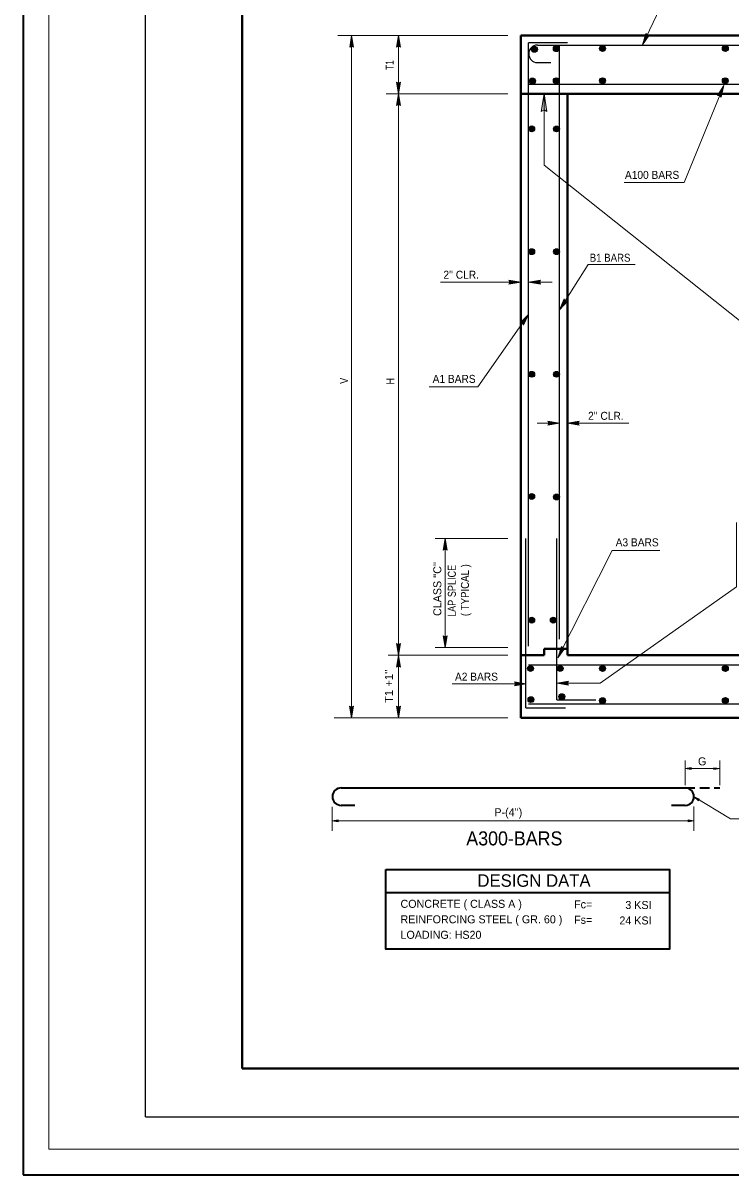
# Model space of a CAD drawing. Extents: x -68 to 301, y 5 to 276.
# Drawn here: x -68.4 to 41.4, y 5.2 to 183.9 of the extents above; entities that cross this region are included whole.
import ezdxf
from ezdxf.enums import TextEntityAlignment as Align

# ---------------------------------------------------------------- set-up
doc = ezdxf.new("R2010")
doc.units = 0
doc.header["$LTSCALE"] = 0.5
doc.linetypes.add('MEDIUM_DASHED', pattern=[4.5, 3, -1.5])
for name, color, linetype, lineweight in [('1', 7, 'Continuous', 25), ('15', 7, 'Continuous', 13), ('2', 7, 'Continuous', 40), ('3', 7, 'Continuous', 13), ('4', 7, 'Continuous', 25)]:
    doc.layers.add(name, color=color, linetype=linetype, lineweight=lineweight)

msp = doc.modelspace()

# ---------------------------------------------------------------- hatches: boundary and pattern name
at = {"layer": '1'}
for points in [[(10.5011, 179.8065, 1), (11.4086, 179.8065, 1)], [(13.889, 179.9094, 1), (14.7964, 179.9094, 1)], [(21.0625, 179.9336, 1), (21.97, 179.9336, 1)], [(40.1033, 179.9336, 1), (41.0108, 179.9336, 1)], [(10.1855, 174.901, 1), (11.093, 174.901, 1)], [(13.889, 174.9375, 1), (14.7964, 174.9375, 1)], [(21.0625, 174.9375, 1), (21.97, 174.9375, 1)], [(40.0952, 174.9375, 1), (41.0027, 174.9375, 1)], [(10.0726, 167.4765, 1), (10.9801, 167.4765, 1)], [(13.9202, 167.4576, 1), (14.8277, 167.4576, 1)], [(10.0726, 148.4196, 1), (10.9801, 148.4196, 1)], [(13.9202, 148.4168, 1), (14.8277, 148.4168, 1)], [(10.0726, 129.403, 1), (10.9801, 129.403, 1)], [(13.9202, 129.4002, 1), (14.8277, 129.4002, 1)], [(10.0726, 110.4349, 1), (10.9801, 110.4349, 1)], [(13.9202, 110.3675, 1), (14.8277, 110.3675, 1)], [(10.0726, 91.265, 1), (10.9801, 91.265, 1)], [(13.4242, 91.2461, 1), (14.3317, 91.2461, 1)], [(9.8841, 83.7728, 1), (10.7916, 83.7728, 1)], [(14.4878, 83.768, 1), (15.3952, 83.768, 1)], [(21.0625, 83.7619, 1), (21.97, 83.7619, 1)], [(40.1033, 83.7619, 1), (41.0108, 83.7619, 1)], [(9.9566, 78.931, 1), (10.8641, 78.931, 1)], [(14.7418, 79.4009, 1), (15.6493, 79.4009, 1)], [(21.0625, 78.7779, 1), (21.97, 78.7779, 1)], [(40.1033, 78.7961, 1), (41.0108, 78.7961, 1)]]:
    msp.add_hatch(color=256, dxfattribs=at).paths.add_polyline_path(points)
at = {"layer": '3'}
for points in [[(27.7127, 180.4991), (28.7611, 182.0066), (28.4228, 181.9907), (28.2203, 182.2657)], [(27.7127, 180.4991), (28.7611, 182.0066), (28.4228, 181.9907), (28.2203, 182.2657)], [(-17.4014, 181.9749), (-17.0947, 180.1608), (-17.4014, 180.3132), (-17.6997, 180.1608)], [(-17.4014, 181.9749), (-17.0947, 180.1608), (-17.4014, 180.3132), (-17.6997, 180.1608)], [(-10.1431, 181.9749), (-9.8356, 180.1524), (-10.1431, 180.3132), (-10.4414, 180.1524)], [(-10.1431, 181.9749), (-9.8356, 180.1524), (-10.1431, 180.3132), (-10.4414, 180.1524)], [(-10.1431, 172.9024), (-10.4414, 174.7174), (-10.1431, 174.5641), (-9.8356, 174.7174)], [(-10.1431, 172.9024), (-10.4414, 174.7174), (-10.1431, 174.5641), (-9.8356, 174.7174)], [(40.3186, 174.1933), (39.9144, 172.3941), (39.6894, 172.6524), (39.3586, 172.6274)], [(40.3186, 174.1933), (39.9144, 172.3941), (39.6894, 172.6524), (39.3586, 172.6274)], [(-10.1431, 172.9024), (-9.8356, 171.0799), (-10.1431, 171.2416), (-10.4414, 171.0799)], [(-10.1431, 172.9024), (-9.8356, 171.0799), (-10.1431, 171.2416), (-10.4414, 171.0799)], [(12.4461, 172.9024), (12.8986, 170.1691), (12.4461, 170.4024), (11.9869, 170.1691)], [(12.4461, 172.9024), (12.8986, 170.1691), (12.4461, 170.4024), (11.9869, 170.1691)], [(8.8169, 143.6924), (7.0027, 143.3858), (7.1561, 143.6924), (7.0027, 143.9907)], [(8.8169, 143.6924), (7.0027, 143.3858), (7.1561, 143.6924), (7.0027, 143.9907)], [(10.0511, 143.6924), (11.8661, 143.9907), (11.7036, 143.6924), (11.8661, 143.3858)], [(10.0511, 143.6924), (11.8661, 143.9907), (11.7036, 143.6924), (11.8661, 143.3858)], [(14.8419, 139.3932), (15.5511, 141.0874), (15.7278, 140.7966), (16.0669, 140.7641)], [(14.8419, 139.3932), (15.5511, 141.0874), (15.7278, 140.7966), (16.0669, 140.7641)], [(10.0344, 138.6841), (9.2444, 137.0232), (9.0836, 137.3208), (8.7444, 137.3691)], [(10.0344, 138.6841), (9.2444, 137.0232), (9.0836, 137.3208), (8.7444, 137.3691)], [(14.8419, 121.7966), (13.0269, 122.1024), (13.1802, 121.7966), (13.0269, 121.4982)], [(14.8419, 121.7966), (13.0269, 122.1024), (13.1802, 121.7966), (13.0269, 121.4982)], [(16.0753, 121.7966), (17.8902, 121.4982), (17.7286, 121.7966), (17.8902, 122.1024)], [(16.0753, 121.7966), (17.8902, 121.4982), (17.7286, 121.7966), (17.8902, 122.1024)], [(-2.8847, 103.9407), (-2.5789, 102.1266), (-2.8847, 102.2799), (-3.1831, 102.1266)], [(-2.8847, 103.9407), (-2.5789, 102.1266), (-2.8847, 102.2799), (-3.1831, 102.1266)], [(-10.1431, 85.8041), (-10.4414, 87.6183), (-10.1431, 87.4649), (-9.8356, 87.6183)], [(-10.1431, 85.8041), (-10.4414, 87.6183), (-10.1431, 87.4649), (-9.8356, 87.6183)], [(-2.8847, 87.0057), (-3.1831, 88.8199), (-2.8847, 88.6658), (-2.5789, 88.8199)], [(-2.8847, 87.0057), (-3.1831, 88.8199), (-2.8847, 88.6658), (-2.5789, 88.8199)], [(-10.1431, 85.8041), (-9.8356, 83.9808), (-10.1431, 84.1424), (-10.4414, 83.9808)], [(-10.1431, 85.8041), (-9.8356, 83.9808), (-10.1431, 84.1424), (-10.4414, 83.9808)], [(14.5911, 85.4082), (15.1311, 87.1666), (15.3419, 86.8924), (15.6719, 86.8924)], [(14.5911, 85.4082), (15.1311, 87.1666), (15.3419, 86.8924), (15.6719, 86.8924)], [(9.6877, 81.3841), (7.8744, 81.0774), (8.0261, 81.3841), (7.8744, 81.6824)], [(9.6877, 81.3841), (7.8744, 81.0774), (8.0261, 81.3841), (7.8744, 81.6824)], [(14.4136, 81.4724), (16.2286, 81.1741), (16.0753, 81.4724), (16.2286, 81.7791)], [(14.4136, 81.4724), (16.2286, 81.1741), (16.0753, 81.4724), (16.2286, 81.7791)], [(-17.4014, 76.1266), (-17.7081, 77.9407), (-17.4014, 77.7874), (-17.1031, 77.9407)], [(-17.4014, 76.1266), (-17.7081, 77.9407), (-17.4014, 77.7874), (-17.1031, 77.9407)], [(-10.1431, 76.1266), (-10.4414, 77.9407), (-10.1431, 77.7874), (-9.8356, 77.9407)], [(-10.1431, 76.1266), (-10.4414, 77.9407), (-10.1431, 77.7874), (-9.8356, 77.9407)], [(34.3494, 68.2283), (35.2527, 68.3824), (35.1803, 68.2283), (35.2527, 68.0757)], [(34.3494, 68.2283), (35.2527, 68.3824), (35.1803, 68.2283), (35.2527, 68.0757)], [(39.6811, 68.2283), (38.7694, 68.0757), (38.8502, 68.2283), (38.7694, 68.3741)], [(39.6811, 68.2283), (38.7694, 68.0757), (38.8502, 68.2283), (38.7694, 68.3741)], [(35.6969, 63.8507), (36.5511, 63.5124), (36.4069, 63.4241), (36.3994, 63.2541)], [(35.6969, 63.8507), (36.5511, 63.5124), (36.4069, 63.4241), (36.3994, 63.2541)], [(-20.3939, 60.1407), (-19.4898, 60.2949), (-19.5622, 60.1407), (-19.4898, 59.9891)], [(-20.3939, 60.1407), (-19.4898, 60.2949), (-19.5622, 60.1407), (-19.4898, 59.9891)], [(35.6811, 60.1407), (34.7694, 59.9891), (34.8494, 60.1407), (34.7694, 60.2866)], [(35.6811, 60.1407), (34.7694, 59.9891), (34.8494, 60.1407), (34.7694, 60.2866)]]:
    msp.add_hatch(color=256, dxfattribs=at).paths.add_polyline_path(points)

# ---------------------------------------------------------------- linework, layer by layer
at = {"layer": '1', "lineweight": 13}
for q in [(-64.3773, 239.2107), (295.6227, 9.2107)]:
    msp.add_line((-64.3773, 9.2107), q, dxfattribs=at)
at = {"layer": '1', "lineweight": 40}
for q in [(-34.3772, 226.7107), (290.6227, 21.7108)]:
    msp.add_line((-34.3772, 21.7108), q, dxfattribs=at)
at = {"layer": '1'}
for p, q in [((10.0511, 172.8941), (10.0511, 180.8299)), ((16.0994, 180.8299), (10.0511, 180.8299)), ((11.4052, 180.4591), (103.1736, 180.4591)), ((14.8419, 88.3199), (14.8419, 180.4591)), ((11.4052, 177.7566), (13.5186, 177.7566)), ((10.0511, 174.4266), (109.2144, 174.4266)), ((10.0511, 87.2232), (10.0511, 172.8941)), ((9.6244, 77.6416), (9.6244, 103.9407)), ((14.4136, 78.8991), (14.4136, 103.9407)), ((109.2144, 84.2957), (10.0511, 84.2957)), ((14.4136, 78.8991), (20.4627, 78.8991)), ((9.6244, 77.6416), (15.7444, 77.6416)), ((109.2144, 78.2466), (10.0511, 78.2466)), ((-49.3772, 14.2107), (295.6227, 14.2107))]:
    msp.add_line(p, q, dxfattribs=at)
at = {"layer": '1', "lineweight": 35}
for p, q in [((-19.0381, 65.2299), (34.3494, 65.2299)), ((-16.9172, 62.5282), (-19.0381, 62.5282)), ((34.3494, 62.5282), (32.2286, 62.5282))]:
    msp.add_line(p, q, dxfattribs=at)
at = {"layer": '1', "linetype": 'MEDIUM_DASHED', "lineweight": 35}
msp.add_line((34.3494, 65.2299), (39.6811, 65.2299), dxfattribs=at)
at = {"layer": '1', "lineweight": 35}
msp.add_lwpolyline([(-68.3591, 5.1962), (300.9274, 5.1962), (300.9274, 276.3265), (-68.3591, 276.3265)], close=True, dxfattribs=at)
at = {"layer": '1'}
msp.add_lwpolyline([(-49.3772, 14.2107), (-49.3772, 234.2107), (295.6227, 234.2107)], dxfattribs=at)
for centre in [(10.9548, 179.8065), (14.3427, 179.9094), (21.5162, 179.9336), (40.557, 179.9336), (10.6392, 174.901), (14.3427, 174.9375), (21.5162, 174.9375), (40.549, 174.9375), (10.5264, 167.4765), (14.3739, 167.4576), (10.5264, 148.4196), (14.3739, 148.4168), (10.5264, 129.403), (14.3739, 129.4002), (10.5264, 110.4349), (14.3739, 110.3675), (10.5264, 91.265), (13.878, 91.2461), (10.3378, 83.7728), (14.9415, 83.768), (21.5162, 83.7619), (40.557, 83.7619), (10.4104, 78.931), (15.1955, 79.4009), (21.5162, 78.7779), (40.557, 78.7961)]:
    msp.add_circle(centre, 0.4537, dxfattribs=at)
msp.add_arc((11.4076, 179.1088), 1.3491, 90.25693, 269.74307, dxfattribs=at)
at = {"layer": '1', "lineweight": 35}
for centre, start, end in [((-19.0299, 63.8803), 90.25693, 269.74307), ((34.3455, 63.8803), 270.25693, 89.74307)]:
    msp.add_arc(centre, 1.3491, start, end, dxfattribs=at)
at = {"layer": '15'}
for p, q in [((9.6877, 81.3841), (-1.8197, 81.3841)), ((34.3494, 65.6824), (34.3494, 69.4732)), ((34.3494, 69.4732), (34.3494, 68.9874)), ((34.3494, 68.2283), (39.6811, 68.2283)), ((39.6811, 65.6824), (39.6811, 69.4732)), ((-20.3939, 58.5691), (-20.3939, 62.2791)), ((35.6811, 58.5857), (35.6811, 62.3757)), ((-20.3939, 60.1407), (35.6811, 60.1407))]:
    msp.add_line(p, q, dxfattribs=at)
for points in [[(27.7127, 180.4991), (32.6161, 190.8457), (48.1969, 190.8457)], [(40.3186, 174.1933), (34.1886, 159.1283), (24.8411, 159.1283)], [(14.8419, 139.3932), (19.2769, 146.4099), (26.5678, 146.4099)], [(10.0344, 138.6841), (2.1561, 127.4732), (-5.3614, 127.4732)], [(14.5911, 85.4082), (22.9952, 102.0616), (30.3744, 102.0616)], [(35.6969, 63.8507), (41.3494, 60.4324), (52.4069, 60.4324)]]:
    msp.add_lwpolyline(points, dxfattribs=at)
at = {"layer": '2'}
for p, q in [((8.8169, 76.1266), (8.8169, 181.9749)), ((8.8169, 181.9749), (110.4327, 181.9749)), ((8.8169, 172.9024), (16.0753, 172.9024)), ((16.0753, 172.9024), (103.1736, 172.9024)), ((16.0753, 85.8116), (16.0753, 172.9024)), ((8.8169, 85.8041), (12.4461, 85.8041)), ((16.0753, 86.7874), (12.4461, 86.7874)), ((12.4461, 85.8116), (12.4461, 86.7874)), ((103.1736, 85.8041), (16.0753, 85.8041)), ((110.4327, 76.1266), (8.8169, 76.1266))]:
    msp.add_line(p, q, dxfattribs=at)
at = {"layer": '3'}
for p, q in [((6.8327, 181.9749), (-19.5581, 181.9749)), ((-17.4014, 76.1266), (-17.4014, 181.9749)), ((-10.1431, 172.9024), (-10.1431, 181.9749)), ((6.8327, 172.9024), (-12.0473, 172.9024)), ((-10.1431, 85.8041), (-10.1431, 172.9024)), ((12.4461, 172.9024), (12.4461, 161.8299)), ((12.4461, 161.8299), (43.5436, 137.1116)), ((-3.6022, 143.6924), (8.8169, 143.6924)), ((10.0511, 143.6924), (13.7044, 143.6924)), ((14.8419, 121.7966), (11.3894, 121.7966)), ((25.5678, 121.7966), (16.0753, 121.7966)), ((6.8327, 103.9407), (-4.4406, 103.9407)), ((-2.8847, 87.0057), (-2.8847, 103.9407)), ((6.8327, 85.8041), (-11.7306, 85.8041)), ((-10.1431, 76.1266), (-10.1431, 85.8041)), ((6.8327, 87.0057), (-4.4406, 87.0057)), ((14.4136, 81.4724), (21.1402, 81.4724)), ((6.8327, 76.1266), (-20.1114, 76.1266))]:
    msp.add_line(p, q, dxfattribs=at)
at = {"layer": '3', "lineweight": 35}
msp.add_line((-12.1189, 49.0366), (31.9228, 49.0366), dxfattribs=at)
at = {"layer": '3'}
for points in [[(27.7127, 180.4991), (28.7611, 182.0066), (28.4228, 181.9907), (28.2203, 182.2657)], [(27.7127, 180.4991), (28.7611, 182.0066), (28.4228, 181.9907), (28.2203, 182.2657)], [(-17.4014, 181.9749), (-17.0947, 180.1608), (-17.4014, 180.3132), (-17.6997, 180.1608)], [(-17.4014, 181.9749), (-17.0947, 180.1608), (-17.4014, 180.3132), (-17.6997, 180.1608)], [(-10.1431, 181.9749), (-9.8356, 180.1524), (-10.1431, 180.3132), (-10.4414, 180.1524)], [(-10.1431, 181.9749), (-9.8356, 180.1524), (-10.1431, 180.3132), (-10.4414, 180.1524)], [(-10.1431, 172.9024), (-10.4414, 174.7174), (-10.1431, 174.5641), (-9.8356, 174.7174)], [(-10.1431, 172.9024), (-10.4414, 174.7174), (-10.1431, 174.5641), (-9.8356, 174.7174)], [(40.3186, 174.1933), (39.9144, 172.3941), (39.6894, 172.6524), (39.3586, 172.6274)], [(40.3186, 174.1933), (39.9144, 172.3941), (39.6894, 172.6524), (39.3586, 172.6274)], [(-10.1431, 172.9024), (-9.8356, 171.0799), (-10.1431, 171.2416), (-10.4414, 171.0799)], [(-10.1431, 172.9024), (-9.8356, 171.0799), (-10.1431, 171.2416), (-10.4414, 171.0799)], [(12.4461, 172.9024), (12.8986, 170.1691), (12.4461, 170.4024), (11.9869, 170.1691)], [(12.4461, 172.9024), (12.8986, 170.1691), (12.4461, 170.4024), (11.9869, 170.1691)], [(8.8169, 143.6924), (7.0027, 143.3858), (7.1561, 143.6924), (7.0027, 143.9907)], [(8.8169, 143.6924), (7.0027, 143.3858), (7.1561, 143.6924), (7.0027, 143.9907)], [(10.0511, 143.6924), (11.8661, 143.9907), (11.7036, 143.6924), (11.8661, 143.3858)], [(10.0511, 143.6924), (11.8661, 143.9907), (11.7036, 143.6924), (11.8661, 143.3858)], [(14.8419, 139.3932), (15.5511, 141.0874), (15.7278, 140.7966), (16.0669, 140.7641)], [(14.8419, 139.3932), (15.5511, 141.0874), (15.7278, 140.7966), (16.0669, 140.7641)], [(10.0344, 138.6841), (9.2444, 137.0232), (9.0836, 137.3208), (8.7444, 137.3691)], [(10.0344, 138.6841), (9.2444, 137.0232), (9.0836, 137.3208), (8.7444, 137.3691)], [(14.8419, 121.7966), (13.0269, 122.1024), (13.1802, 121.7966), (13.0269, 121.4982)], [(14.8419, 121.7966), (13.0269, 122.1024), (13.1802, 121.7966), (13.0269, 121.4982)], [(16.0753, 121.7966), (17.8902, 121.4982), (17.7286, 121.7966), (17.8902, 122.1024)], [(16.0753, 121.7966), (17.8902, 121.4982), (17.7286, 121.7966), (17.8902, 122.1024)], [(-2.8847, 103.9407), (-2.5789, 102.1266), (-2.8847, 102.2799), (-3.1831, 102.1266)], [(-2.8847, 103.9407), (-2.5789, 102.1266), (-2.8847, 102.2799), (-3.1831, 102.1266)], [(-10.1431, 85.8041), (-10.4414, 87.6183), (-10.1431, 87.4649), (-9.8356, 87.6183)], [(-10.1431, 85.8041), (-10.4414, 87.6183), (-10.1431, 87.4649), (-9.8356, 87.6183)], [(-2.8847, 87.0057), (-3.1831, 88.8199), (-2.8847, 88.6658), (-2.5789, 88.8199)], [(-2.8847, 87.0057), (-3.1831, 88.8199), (-2.8847, 88.6658), (-2.5789, 88.8199)], [(-10.1431, 85.8041), (-9.8356, 83.9808), (-10.1431, 84.1424), (-10.4414, 83.9808)], [(-10.1431, 85.8041), (-9.8356, 83.9808), (-10.1431, 84.1424), (-10.4414, 83.9808)], [(14.5911, 85.4082), (15.1311, 87.1666), (15.3419, 86.8924), (15.6719, 86.8924)], [(14.5911, 85.4082), (15.1311, 87.1666), (15.3419, 86.8924), (15.6719, 86.8924)], [(9.6877, 81.3841), (7.8744, 81.0774), (8.0261, 81.3841), (7.8744, 81.6824)], [(9.6877, 81.3841), (7.8744, 81.0774), (8.0261, 81.3841), (7.8744, 81.6824)], [(14.4136, 81.4724), (16.2286, 81.1741), (16.0753, 81.4724), (16.2286, 81.7791)], [(14.4136, 81.4724), (16.2286, 81.1741), (16.0753, 81.4724), (16.2286, 81.7791)], [(-17.4014, 76.1266), (-17.7081, 77.9407), (-17.4014, 77.7874), (-17.1031, 77.9407)], [(-17.4014, 76.1266), (-17.7081, 77.9407), (-17.4014, 77.7874), (-17.1031, 77.9407)], [(-10.1431, 76.1266), (-10.4414, 77.9407), (-10.1431, 77.7874), (-9.8356, 77.9407)], [(-10.1431, 76.1266), (-10.4414, 77.9407), (-10.1431, 77.7874), (-9.8356, 77.9407)], [(34.3494, 68.2283), (35.2527, 68.3824), (35.1803, 68.2283), (35.2527, 68.0757)], [(34.3494, 68.2283), (35.2527, 68.3824), (35.1803, 68.2283), (35.2527, 68.0757)], [(39.6811, 68.2283), (38.7694, 68.0757), (38.8502, 68.2283), (38.7694, 68.3741)], [(39.6811, 68.2283), (38.7694, 68.0757), (38.8502, 68.2283), (38.7694, 68.3741)], [(35.6969, 63.8507), (36.5511, 63.5124), (36.4069, 63.4241), (36.3994, 63.2541)], [(35.6969, 63.8507), (36.5511, 63.5124), (36.4069, 63.4241), (36.3994, 63.2541)], [(-20.3939, 60.1407), (-19.4898, 60.2949), (-19.5622, 60.1407), (-19.4898, 59.9891)], [(-20.3939, 60.1407), (-19.4898, 60.2949), (-19.5622, 60.1407), (-19.4898, 59.9891)], [(35.6811, 60.1407), (34.7694, 59.9891), (34.8494, 60.1407), (34.7694, 60.2866)], [(35.6811, 60.1407), (34.7694, 59.9891), (34.8494, 60.1407), (34.7694, 60.2866)]]:
    msp.add_lwpolyline(points, close=True, dxfattribs=at)
msp.add_lwpolyline([(21.1402, 81.4724), (42.3019, 96.4407), (42.3019, 106.4333)], dxfattribs=at)
at = {"layer": '3', "lineweight": 35}
msp.add_lwpolyline([(-12.1189, 52.5607), (31.9228, 52.5607), (31.9228, 40.2299), (-12.1189, 40.2299)], close=True, dxfattribs=at)

# ---------------------------------------------------------------- texts
at = {"layer": '1', "width": 0.95}
msp.add_text('A300-BARS', height=2.177, dxfattribs=at).set_placement((0.3811, 56.3191))
at = {"layer": '15'}
for s, width, p in [('A100 BARS', 0.95, (24.9869, 159.7082)), ('B1 BARS', 0.9, (19.5269, 146.8607)), ('A1 BARS', 0.95, (-4.8364, 128.0632)), ('A3 BARS', 0.95, (23.5511, 102.7074)), ('A2 BARS', 0.95, (-1.3689, 81.8683))]:
    msp.add_text(s, height=1.242, dxfattribs=dict(at, width=width)).set_placement(p)
for s, p in [('G', (36.3177, 68.7366)), ("P-(4'')", (4.7361, 60.8432))]:
    msp.add_text(s, height=1.242, dxfattribs=at).set_placement(p)
at = {"layer": '3'}
msp.add_text('DESIGN DATA', height=1.936, dxfattribs=at).set_placement((10.8844, 49.8991), align=Align.CENTER)
for s, p in [('CONCRETE ( CLASS A )                  ', (-9.8206, 46.6341)), ('Fc=', (17.0994, 46.5599)), ('REINFORCING STEEL ( GR. 60 )     ', (-9.8206, 44.2324)), ('Fs=', (17.0994, 44.1574)), ('LOADING: HS20', (-9.8206, 41.8308))]:
    msp.add_text(s, height=1.242, dxfattribs=at).set_placement(p)
for s, p in [(' 3 KSI', (29.1119, 46.4549)), ('24 KSI', (29.1127, 44.0524))]:
    msp.add_text(s, height=1.242, dxfattribs=at).set_placement(p, align=Align.RIGHT)
at = {"layer": '4'}
for s, width, p in [('T1', 0.75, (-10.8848, 176.6441)), ('V', 0.85, (-17.9681, 127.9191)), ('H', 0.85, (-10.7897, 127.8124)), ('LAP SPLICE', 0.85, (-1.2397, 91.7632)), ('( TYPICAL ) ', 0.9, (0.7927, 91.8841)), ("T1 +1''", 1.05, (-11.0056, 78.4241))]:
    msp.add_text(s, height=1.242, rotation=90, dxfattribs=dict(at, width=width)).set_placement(p)
at = {"layer": '4', "width": 0.95}
for p in [(-3.1589, 144.2241), (19.2694, 122.3366)]:
    msp.add_text("2'' CLR.", height=1.242, dxfattribs=at).set_placement(p)
at = {"layer": '4'}
msp.add_text("CLASS ''C''", height=1.242, rotation=90, dxfattribs=at).set_placement((-3.4897, 91.9091))

doc.saveas('drawing.dxf')
